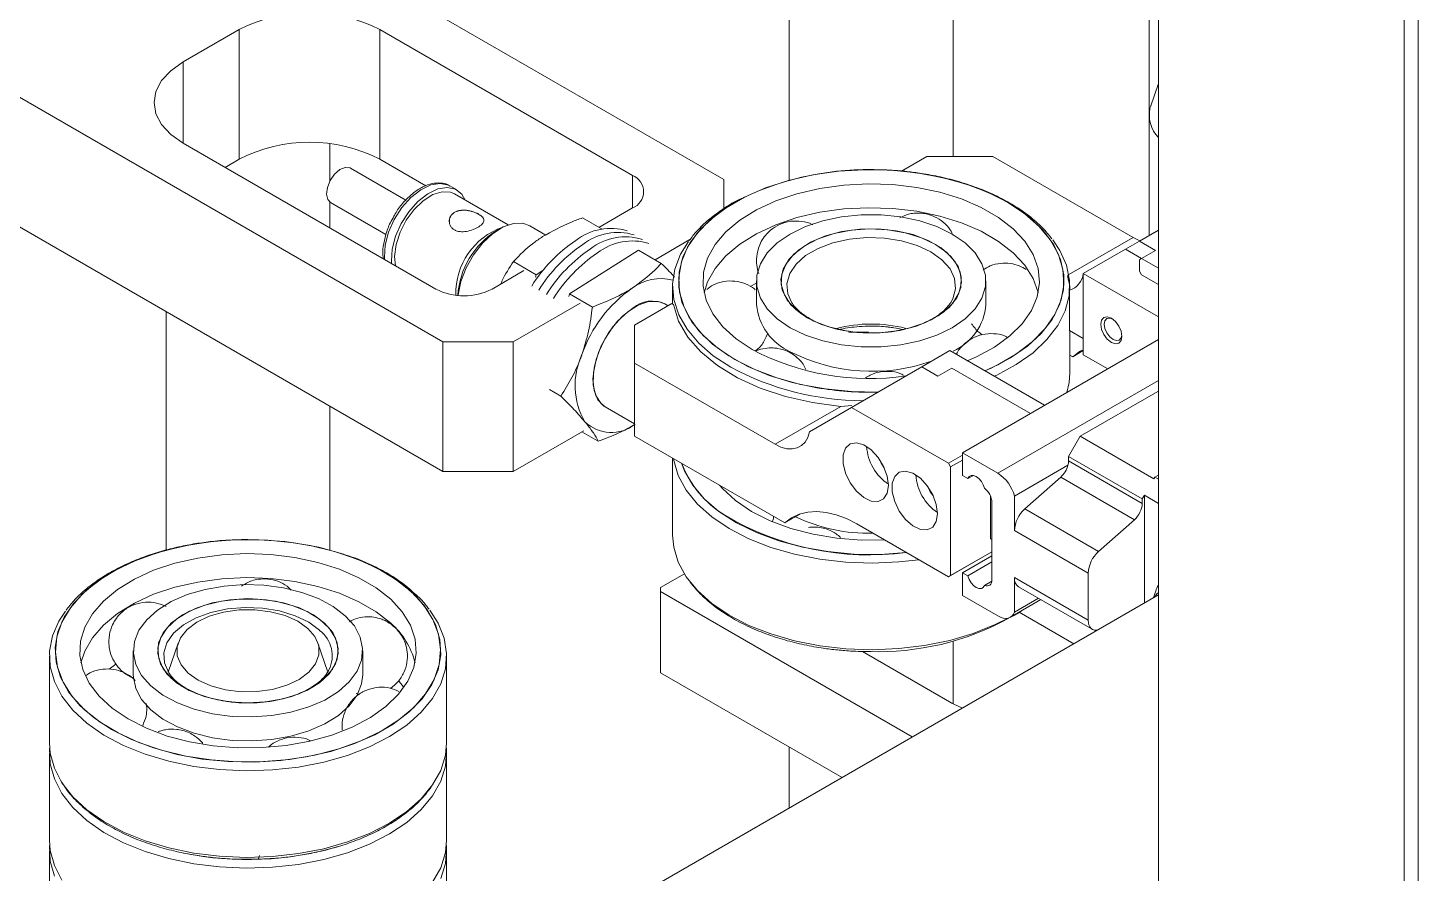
# Model space of a CAD drawing. Header units: millimetres. Extents: x 169 to 14583, y -399 to 10804.
# Drawn here: x 10504.9 to 10644.9, y 8185.9 to 8271 of the extents above; entities that cross this region are included whole.
import ezdxf

# ---------------------------------------------------------------- set-up
doc = ezdxf.new("R2010")
doc.units = ezdxf.units.MM
doc.header["$LTSCALE"] = 35

msp = doc.modelspace()

# ---------------------------------------------------------------- linework, layer by layer
at = {"color": 7, "linetype": 'Continuous', "lineweight": 18}
for p, q in [((10643.506, 7949.153), (10643.506, 8531.246)), ((10644.92, 8530.43), (10644.92, 7949.969)), ((10618.757, 8026.466), (10618.757, 8519.404)), ((10581.587, 8340.265), (10581.587, 8255.704)), ((10598.087, 8258.097), (10598.087, 8340.265)), ((10574.987, 8255.768), (10490.488, 8304.548)), ((10617.821, 8304.034), (10617.821, 8262.199)), ((10462.204, 8288.22), (10546.703, 8239.44)), ((10462.204, 8275.155), (10546.703, 8226.375)), ((10526.197, 8270.871), (10520.54, 8267.606)), ((10526.197, 8257.807), (10526.197, 8270.871)), ((10565.795, 8256.176), (10540.339, 8270.871)), ((10540.339, 8270.871), (10540.339, 8257.807)), ((10520.54, 8267.606), (10520.54, 8259.442)), ((10618.757, 8265.455), (10617.971, 8263.101)), ((10617.821, 8262.199), (10617.821, 8250.128)), ((10520.54, 8259.442), (10545.996, 8244.746)), ((10535.326, 8255.627), (10535.326, 8259.374)), ((10526.197, 8257.807), (10524.785, 8256.991)), ((10542.966, 8253.702), (10537.4, 8256.915)), ((10544.97, 8255.133), (10540.339, 8257.807)), ((10592.877, 8256.627), (10595.423, 8258.097)), ((10595.423, 8258.097), (10602.07, 8258.097)), ((10616.212, 8249.932), (10602.07, 8258.097)), ((10565.795, 8252.91), (10565.795, 8256.176)), ((10574.987, 8252.843), (10574.987, 8255.768)), ((10548.098, 8254.723), (10547.391, 8255.131)), ((10553.286, 8251.209), (10547.873, 8254.333)), ((10535.326, 8250.906), (10535.326, 8253.5)), ((10535.4, 8253.451), (10540.957, 8250.243)), ((10562.409, 8250.956), (10565.795, 8252.91)), ((10562.734, 8250.768), (10560.751, 8251.913)), ((10593.453, 8252.247), (10592.727, 8251.916)), ((10552.444, 8250.82), (10552.09, 8250.616)), ((10557.064, 8250.182), (10555.444, 8251.117)), ((10616.212, 8249.932), (10609.734, 8246.192)), ((10616.848, 8249.566), (10618.757, 8250.669)), ((10566.394, 8248.655), (10559.462, 8244.253)), ((10566.394, 8248.655), (10568.685, 8247.332)), ((10568.066, 8247.69), (10571.578, 8249.717)), ((10611.191, 8246.301), (10615.434, 8248.75)), ((10615.434, 8248.75), (10616.848, 8249.566)), ((10615.434, 8248.75), (10617.06, 8247.811)), ((10618.474, 8248.628), (10616.848, 8249.566)), ((10617.06, 8247.811), (10618.474, 8248.628)), ((10556.111, 8246.188), (10553.819, 8247.511)), ((10616.848, 8247.689), (10617.06, 8247.811)), ((10616.848, 8247.689), (10616.848, 8246.546)), ((10618.757, 8246.832), (10617.06, 8247.811)), ((10551.653, 8244.746), (10554.869, 8246.603)), ((10556.111, 8246.188), (10556.022, 8245.938)), ((10556.776, 8246.611), (10556.111, 8246.188)), ((10618.757, 8241.933), (10611.191, 8246.301)), ((10611.191, 8238.135), (10611.191, 8246.301)), ((10617.06, 8246.178), (10616.848, 8246.546)), ((10617.06, 8246.178), (10618.757, 8245.198)), ((10569.837, 8245.025), (10569.837, 8243.232)), ((10577.659, 8244.987), (10578.287, 8245.342)), ((10578.287, 8245.565), (10578.287, 8243.151)), ((10601.387, 8243.151), (10601.387, 8245.565)), ((10609.819, 8244.687), (10609.817, 8244.617)), ((10609.817, 8240.561), (10609.817, 8244.617)), ((10609.837, 8244.729), (10609.837, 8245.025)), ((10553.774, 8239.44), (10560.526, 8243.337)), ((10559.462, 8244.253), (10559.374, 8244.003)), ((10559.462, 8244.253), (10561.754, 8242.931)), ((10569.755, 8243.279), (10566.007, 8241.115)), ((10569.388, 8243.067), (10569.056, 8243.259)), ((10569.755, 8243.279), (10569.939, 8243.172)), ((10518.826, 8242.468), (10518.826, 8218.458)), ((10566.007, 8241.115), (10566.007, 8237.278)), ((10587.28, 8240.526), (10588.102, 8240.41)), ((10609.817, 8240.561), (10611.191, 8239.768)), ((10609.837, 8236.306), (10609.837, 8240.55)), ((10546.703, 8239.44), (10553.774, 8239.44)), ((10546.703, 8226.375), (10546.703, 8239.44)), ((10553.774, 8239.44), (10553.774, 8226.375)), ((10599.029, 8228.258), (10618.757, 8239.647)), ((10566.007, 8237.278), (10566.007, 8229.929)), ((10580.15, 8229.114), (10566.007, 8237.278)), ((10597.756, 8238.545), (10594.928, 8236.912)), ((10607.302, 8233.034), (10597.756, 8238.545)), ((10610.131, 8237.93), (10609.837, 8238.1)), ((10611.191, 8238.542), (10610.131, 8237.93)), ((10613.665, 8236.707), (10611.191, 8238.135)), ((10594.928, 8236.912), (10587.857, 8232.83)), ((10596.554, 8235.973), (10594.928, 8236.912)), ((10597.968, 8236.79), (10596.554, 8235.973)), ((10605.888, 8232.218), (10597.968, 8236.79)), ((10557.449, 8234.629), (10558.588, 8233.971)), ((10602.6, 8226.197), (10618.757, 8235.524)), ((10610.873, 8229.912), (10618.696, 8234.428)), ((10618.696, 8234.428), (10618.757, 8234.393)), ((10535.326, 8218.455), (10535.326, 8232.943)), ((10563.057, 8232.867), (10566.007, 8231.163)), ((10580.15, 8229.114), (10586.763, 8232.932)), ((10587.857, 8232.83), (10583.614, 8230.38)), ((10586.763, 8232.932), (10587.896, 8233.015)), ((10597.615, 8227.197), (10587.857, 8232.83)), ((10553.774, 8226.375), (10560.88, 8230.477)), ((10560.696, 8230.371), (10562.354, 8229.413)), ((10566.007, 8229.929), (10581.139, 8221.194)), ((10609.706, 8227.891), (10610.873, 8229.912)), ((10610.873, 8229.912), (10618.298, 8225.626)), ((10569.837, 8227.719), (10569.837, 8219.976)), ((10597.615, 8227.197), (10599.029, 8228.013)), ((10599.029, 8227.523), (10597.827, 8226.829)), ((10599.029, 8228.258), (10599.029, 8225.972)), ((10602.6, 8226.197), (10599.029, 8228.258)), ((10609.706, 8227.891), (10617.131, 8223.605)), ((10609.706, 8227.443), (10609.706, 8227.891)), ((10553.774, 8226.375), (10546.703, 8226.375)), ((10597.827, 8226.829), (10597.615, 8227.197)), ((10597.827, 8215.888), (10597.827, 8226.829)), ((10604.262, 8223.893), (10609.646, 8227.001)), ((10609.706, 8227.443), (10617.131, 8223.157)), ((10599.029, 8225.972), (10599.57, 8225.66)), ((10599.57, 8225.66), (10600.125, 8225.98)), ((10605.31, 8222.604), (10608.92, 8225.806)), ((10608.92, 8225.806), (10616.345, 8221.52)), ((10618.298, 8225.626), (10618.404, 8225.809)), ((10618.404, 8225.809), (10618.757, 8226.014)), ((10618.404, 8225.809), (10618.757, 8225.605)), ((10601.857, 8219.603), (10601.857, 8223.872)), ((10604.262, 8220.422), (10604.262, 8223.893)), ((10617.131, 8223.605), (10617.343, 8223.972)), ((10617.131, 8223.157), (10617.131, 8223.605)), ((10617.343, 8223.972), (10618.757, 8223.156)), ((10617.343, 8213.134), (10617.343, 8223.972)), ((10581.139, 8221.194), (10582.729, 8222.112)), ((10601.999, 8223.237), (10601.999, 8215.48)), ((10605.31, 8222.604), (10612.734, 8218.318)), ((10588.385, 8221.094), (10597.615, 8215.765)), ((10612.734, 8218.318), (10616.345, 8221.52)), ((10601.999, 8219.521), (10601.857, 8219.603)), ((10604.262, 8220.422), (10611.686, 8216.136)), ((10601.999, 8218.296), (10597.615, 8215.765)), ((10597.827, 8215.888), (10601.999, 8218.296)), ((10599.029, 8216.174), (10601.999, 8217.888)), ((10599.57, 8215.861), (10601.999, 8217.263)), ((10568.623, 8214.68), (10571.02, 8216.064)), ((10597.615, 8215.765), (10597.827, 8215.888)), ((10599.029, 8216.174), (10599.029, 8213.887)), ((10599.57, 8215.861), (10599.029, 8216.174)), ((10601.249, 8214.904), (10601.989, 8215.331)), ((10604.262, 8215.682), (10611.686, 8211.396)), ((10604.262, 8212.212), (10604.262, 8215.682)), ((10611.686, 8211.396), (10611.686, 8216.136)), ((10618.757, 8213.95), (10470.516, 8128.372)), ((10568.623, 8214.68), (10568.623, 8214.272)), ((10593.969, 8199.64), (10568.623, 8214.272)), ((10568.623, 8214.272), (10568.623, 8206.107)), ((10599.029, 8213.887), (10602.6, 8211.826)), ((10603.85, 8211.702), (10606.917, 8213.473)), ((10604.262, 8212.212), (10606.682, 8213.609)), ((10604.676, 8214.767), (10612.101, 8210.481)), ((10610.231, 8209.028), (10604.746, 8212.195)), ((10598.087, 8202.98), (10598.087, 8209.297)), ((10515.526, 8208.316), (10515.526, 8205.903)), ((10520.028, 8209.101), (10519.047, 8206.166)), ((10535.102, 8206.175), (10534.125, 8209.101)), ((10538.626, 8205.903), (10538.626, 8208.316)), ((10588.944, 8208.256), (10597.968, 8203.046)), ((10507.076, 8207.776), (10507.076, 8199.058)), ((10513.107, 8206.473), (10513.758, 8206.984)), ((10547.076, 8199.058), (10547.076, 8207.776)), ((10586.897, 8195.558), (10568.623, 8206.107)), ((10537.972, 8204.006), (10538.26, 8203.932)), ((10581.587, 8198.623), (10581.587, 8192.492)), ((10507.076, 8197.978), (10507.076, 8189.259)), ((10547.076, 8189.259), (10547.076, 8197.978)), ((10507.076, 8188.179), (10507.076, 8179.461)), ((10528.361, 8187.343), (10527.043, 8187.318)), ((10528.233, 8187.688), (10528.13, 8187.398)), ((10547.076, 8179.461), (10547.076, 8188.179))]:
    msp.add_line(p, q, dxfattribs=at)
at = {"color": 7, "linetype": 'Continuous', "lineweight": 18, "flags": 128}
for points in [[(10520.54, 8259.442), (10519.297, 8260.316), (10518.372, 8261.314), (10517.803, 8262.397), (10517.611, 8263.524), (10517.803, 8264.65), (10518.372, 8265.733), (10519.297, 8266.731), (10520.54, 8267.606)], [(10535.4, 8253.451), (10535.122, 8253.746), (10534.987, 8254.286), (10535.068, 8254.963), (10535.351, 8255.674), (10535.794, 8256.309), (10536.329, 8256.774), (10536.875, 8256.996), (10537.349, 8256.942), (10537.4, 8256.915)], [(10590.529, 8234.373), (10590.499, 8234.372), (10587.853, 8234.424), (10585.243, 8234.684), (10582.72, 8235.146), (10580.328, 8235.803), (10578.114, 8236.641), (10576.119, 8237.646), (10574.379, 8238.798), (10572.926, 8240.076), (10571.789, 8241.456), (10570.988, 8242.913), (10570.538, 8244.42), (10570.448, 8245.947), (10570.719, 8247.468), (10571.346, 8248.953), (10572.317, 8250.375), (10573.615, 8251.707), (10575.215, 8252.925), (10577.087, 8254.006), (10579.197, 8254.93), (10581.505, 8255.679), (10583.968, 8256.24), (10586.54, 8256.601), (10589.174, 8256.758), (10591.821, 8256.706), (10594.43, 8256.446), (10596.954, 8255.983), (10599.345, 8255.327), (10601.559, 8254.489), (10603.554, 8253.484), (10603.554, 8253.484)], [(10590.807, 8256.752), (10592.715, 8256.642), (10595.303, 8256.313), (10597.79, 8255.783), (10600.128, 8255.062), (10602.274, 8254.165), (10604.188, 8253.107), (10605.836, 8251.909), (10607.185, 8250.592), (10608.211, 8249.181), (10608.895, 8247.703), (10609.223, 8246.185), (10609.191, 8244.655), (10608.798, 8243.142), (10608.052, 8241.674), (10606.967, 8240.278), (10605.562, 8238.981), (10603.865, 8237.806), (10601.906, 8236.776), (10601.29, 8236.505)], [(10540.834, 8247.726), (10540.817, 8247.967), (10540.899, 8249.172), (10541.237, 8250.461), (10541.808, 8251.747), (10542.575, 8252.942), (10543.484, 8253.965), (10544.474, 8254.745), (10545.476, 8255.23), (10546.424, 8255.386), (10547.252, 8255.204), (10547.391, 8255.131)], [(10541.541, 8247.318), (10541.524, 8247.559), (10541.606, 8248.764), (10541.944, 8250.053), (10542.516, 8251.339), (10543.282, 8252.534), (10544.191, 8253.556), (10545.181, 8254.337), (10546.183, 8254.822), (10547.131, 8254.978), (10547.959, 8254.796), (10548.61, 8254.287), (10548.957, 8253.707)], [(10541.929, 8247.094), (10541.838, 8248.037), (10541.987, 8249.222), (10542.387, 8250.464), (10543.008, 8251.672), (10543.804, 8252.756), (10544.717, 8253.636), (10545.679, 8254.247), (10546.618, 8254.543), (10547.465, 8254.502), (10547.873, 8254.333)], [(10577.851, 8238.646), (10576.234, 8239.727), (10574.906, 8240.933), (10573.897, 8242.237), (10573.228, 8243.612), (10572.912, 8245.029), (10572.957, 8246.457), (10573.362, 8247.867), (10574.118, 8249.227), (10575.209, 8250.509), (10576.612, 8251.686), (10578.297, 8252.732), (10580.228, 8253.626), (10582.363, 8254.347), (10584.658, 8254.882), (10587.063, 8255.218), (10589.527, 8255.348), (10591.998, 8255.27), (10594.423, 8254.985), (10596.75, 8254.499), (10598.929, 8253.823), (10600.915, 8252.971), (10602.665, 8251.96), (10604.141, 8250.814), (10605.313, 8249.556), (10606.154, 8248.212), (10606.648, 8246.813), (10606.784, 8245.386), (10606.558, 8243.964), (10605.976, 8242.575), (10605.05, 8241.251), (10603.8, 8240.018), (10602.252, 8238.903), (10600.439, 8237.931), (10599.512, 8237.531)], [(10584.37, 8234.801), (10581.884, 8235.331), (10579.546, 8236.051), (10577.399, 8236.949), (10575.485, 8238.006), (10573.838, 8239.205), (10572.488, 8240.522), (10571.462, 8241.932), (10570.778, 8243.41), (10570.45, 8244.928), (10570.482, 8246.458), (10570.875, 8247.971), (10571.621, 8249.439), (10572.707, 8250.835), (10574.111, 8252.132), (10575.809, 8253.307), (10576.94, 8253.936)], [(10606.657, 8244.358), (10606.648, 8244.399), (10606.154, 8245.799), (10605.313, 8247.142), (10604.141, 8248.4), (10602.665, 8249.547), (10600.915, 8250.557), (10598.929, 8251.409), (10596.75, 8252.086), (10594.423, 8252.571), (10591.998, 8252.857), (10589.527, 8252.935), (10587.063, 8252.804), (10584.658, 8252.468), (10582.363, 8251.934), (10580.228, 8251.212), (10578.297, 8250.319), (10576.612, 8249.272), (10575.209, 8248.095), (10574.118, 8246.813), (10573.362, 8245.453), (10573.016, 8244.358)], [(10603.554, 8253.484), (10605.295, 8252.332), (10606.747, 8251.054), (10607.884, 8249.673), (10608.685, 8248.217), (10609.135, 8246.71), (10609.225, 8245.183), (10608.955, 8243.662), (10608.328, 8242.177), (10607.356, 8240.755), (10606.059, 8239.423), (10604.459, 8238.205), (10602.586, 8237.124), (10601.269, 8236.517)], [(10548.234, 8244.095), (10548.242, 8244.172), (10548.52, 8245.518), (10549.044, 8246.889), (10549.782, 8248.199), (10550.687, 8249.366), (10551.703, 8250.317), (10552.765, 8250.991), (10553.807, 8251.347), (10554.764, 8251.362), (10555.444, 8251.117)], [(10581.67, 8240.85), (10583.212, 8240.103), (10584.955, 8239.522), (10586.847, 8239.124), (10588.83, 8238.923), (10590.843, 8238.923), (10592.826, 8239.124), (10594.718, 8239.522), (10596.461, 8240.103), (10598.004, 8240.85), (10599.298, 8241.741), (10600.304, 8242.747), (10600.993, 8243.839), (10601.343, 8244.984), (10601.343, 8246.146), (10600.993, 8247.291), (10600.304, 8248.383), (10599.298, 8249.389), (10598.004, 8250.28), (10596.461, 8251.027), (10594.718, 8251.608), (10592.826, 8252.005), (10590.843, 8252.207), (10588.83, 8252.207), (10586.847, 8252.005), (10584.955, 8251.608), (10583.212, 8251.027), (10581.67, 8250.28), (10580.375, 8249.389), (10579.369, 8248.383), (10578.68, 8247.291), (10578.331, 8246.146), (10578.331, 8244.984), (10578.68, 8243.839), (10579.369, 8242.747), (10580.375, 8241.741), (10581.67, 8240.85)], [(10583.402, 8241.85), (10582.238, 8242.674), (10581.386, 8243.616), (10580.879, 8244.638), (10580.74, 8245.698), (10580.972, 8246.752), (10581.568, 8247.758), (10582.502, 8248.674), (10583.736, 8249.463), (10585.22, 8250.092), (10586.893, 8250.536), (10588.687, 8250.776), (10590.528, 8250.803), (10592.34, 8250.616), (10594.05, 8250.221), (10595.587, 8249.636), (10596.889, 8248.885), (10597.902, 8247.997), (10598.586, 8247.01), (10598.91, 8245.964), (10598.864, 8244.901), (10598.447, 8243.866), (10597.679, 8242.9), (10596.589, 8242.043), (10595.223, 8241.331), (10593.636, 8240.791), (10591.894, 8240.448), (10590.067, 8240.313), (10588.231, 8240.394), (10586.461, 8240.686), (10584.829, 8241.179), (10583.402, 8241.85)], [(10588.102, 8240.41), (10589.086, 8240.331), (10590.924, 8240.351), (10592.717, 8240.584), (10594.392, 8241.021), (10595.88, 8241.643), (10597.121, 8242.425), (10598.064, 8243.336), (10598.67, 8244.337), (10598.915, 8245.389), (10598.787, 8246.447), (10598.294, 8247.469), (10597.454, 8248.413), (10596.302, 8249.239), (10594.885, 8249.915), (10593.262, 8250.413), (10591.499, 8250.711), (10589.667, 8250.799), (10587.843, 8250.672), (10586.1, 8250.336), (10584.51, 8249.804), (10583.138, 8249.098), (10582.041, 8248.247), (10581.262, 8247.286), (10580.835, 8246.254), (10580.776, 8245.194), (10581.088, 8244.148), (10581.758, 8243.16), (10582.759, 8242.271), (10584.05, 8241.515), (10585.577, 8240.926), (10587.28, 8240.526), (10587.28, 8240.526)], [(10581.802, 8243.423), (10581.441, 8244.257), (10581.348, 8245.282), (10581.626, 8246.295), (10582.263, 8247.253), (10583.231, 8248.113), (10584.487, 8248.838), (10585.978, 8249.397), (10587.637, 8249.765), (10589.392, 8249.925), (10591.166, 8249.872), (10592.883, 8249.606), (10594.466, 8249.14), (10595.847, 8248.495), (10596.965, 8247.698), (10597.772, 8246.783), (10598.232, 8245.793), (10598.325, 8244.768), (10598.047, 8243.755), (10597.81, 8243.325)], [(10616.918, 8249.607), (10616.815, 8249.644), (10616.212, 8249.932)], [(10575.694, 8236.861), (10573.936, 8238.022), (10572.461, 8239.308), (10571.296, 8240.696), (10570.462, 8242.161), (10569.973, 8243.678), (10569.839, 8245.218), (10570.062, 8246.755), (10570.638, 8248.261), (10571.433, 8249.546)], [(10608.114, 8249.712), (10608.837, 8248.63), (10609.5, 8247.135), (10609.811, 8245.604), (10609.767, 8244.061), (10609.367, 8242.537), (10608.618, 8241.056), (10607.534, 8239.646), (10606.134, 8238.333), (10604.443, 8237.138), (10602.492, 8236.085), (10602.229, 8235.963)], [(10569.056, 8243.259), (10568.376, 8243.504), (10567.419, 8243.489), (10566.377, 8243.133), (10565.315, 8242.459), (10564.3, 8241.508), (10563.395, 8240.341), (10562.657, 8239.031), (10562.132, 8237.659), (10561.855, 8236.314), (10561.841, 8235.078), (10562.092, 8234.029), (10562.592, 8233.235), (10563.057, 8232.867)], [(10569.939, 8243.172), (10570.446, 8241.512), (10571.366, 8239.912), (10572.68, 8238.407), (10574.359, 8237.028), (10576.368, 8235.805), (10578.665, 8234.764), (10581.2, 8233.927), (10583.918, 8233.311), (10586.763, 8232.932)], [(10565.845, 8242.834), (10564.798, 8242.015), (10563.83, 8240.947), (10563.001, 8239.699), (10562.365, 8238.347), (10561.961, 8236.978), (10561.814, 8235.677), (10561.934, 8234.526), (10562.313, 8233.597), (10562.927, 8232.948), (10563.057, 8232.867)], [(10615.08, 8239.973), (10615, 8239.551), (10614.77, 8239.286), (10614.426, 8239.219), (10614.02, 8239.36), (10613.614, 8239.688), (10613.27, 8240.152), (10613.04, 8240.682), (10612.959, 8241.197), (10613.04, 8241.619), (10613.27, 8241.884), (10613.614, 8241.951), (10614.02, 8241.81), (10614.426, 8241.482), (10614.77, 8241.018), (10615, 8240.488), (10615.08, 8239.973)], [(10614.132, 8241.742), (10613.858, 8241.825), (10613.571, 8241.77), (10613.38, 8241.549), (10613.313, 8241.197), (10613.38, 8240.768), (10613.571, 8240.326), (10613.858, 8239.939), (10614.196, 8239.666), (10614.535, 8239.549), (10614.821, 8239.605), (10615.013, 8239.825), (10615.076, 8240.076)], [(10587.571, 8240.357), (10588.049, 8240.386), (10589.562, 8240.432)], [(10611.191, 8238.638), (10610.818, 8238.439), (10610.131, 8237.93)], [(10609.54, 8234.327), (10609.767, 8235.343), (10609.837, 8236.306)], [(10583.614, 8230.38), (10583.443, 8229.809), (10583.176, 8229.338), (10582.82, 8228.979), (10582.386, 8228.743), (10581.887, 8228.638), (10581.337, 8228.665), (10580.752, 8228.826), (10580.15, 8229.114)], [(10591.569, 8224.971), (10591.445, 8225.905), (10591.084, 8226.881), (10590.528, 8227.794), (10589.835, 8228.545), (10589.081, 8229.052), (10588.348, 8229.261), (10587.714, 8229.149), (10587.25, 8228.728), (10587.004, 8228.043), (10587.004, 8227.17), (10587.25, 8226.202), (10587.714, 8225.244), (10588.348, 8224.401), (10589.081, 8223.763), (10589.835, 8223.4), (10590.528, 8223.351), (10591.084, 8223.621), (10591.445, 8224.181), (10591.569, 8224.971)], [(10594.635, 8217.486), (10592.603, 8217.259), (10589.938, 8217.149), (10587.272, 8217.244), (10584.651, 8217.543), (10582.123, 8218.042), (10579.732, 8218.73), (10577.522, 8219.597), (10575.531, 8220.626), (10573.796, 8221.798), (10572.347, 8223.094), (10571.21, 8224.49), (10570.405, 8225.96), (10569.948, 8227.48), (10569.915, 8227.673)], [(10590.593, 8227.705), (10590.825, 8227.195), (10591.151, 8226.74)], [(10593.388, 8218.206), (10593.361, 8218.203), (10590.728, 8218.028), (10588.078, 8218.063), (10585.462, 8218.305), (10582.926, 8218.75), (10580.52, 8219.391), (10578.287, 8220.215), (10576.269, 8221.207), (10574.504, 8222.348), (10573.024, 8223.618), (10571.858, 8224.991), (10571.027, 8226.444), (10570.74, 8227.197)], [(10596.519, 8222.114), (10596.394, 8223.047), (10596.034, 8224.024), (10595.478, 8224.937), (10594.785, 8225.687), (10594.031, 8226.195), (10593.298, 8226.404), (10592.664, 8226.291), (10592.2, 8225.87), (10591.954, 8225.186), (10591.954, 8224.312), (10592.2, 8223.344), (10592.664, 8222.387), (10593.298, 8221.543), (10594.031, 8220.905), (10594.785, 8220.542), (10595.478, 8220.493), (10596.034, 8220.764), (10596.394, 8221.324), (10596.519, 8222.114)], [(10591.18, 8219.48), (10588.817, 8219.467), (10586.364, 8219.657), (10583.986, 8220.051), (10581.732, 8220.64), (10579.651, 8221.413), (10577.787, 8222.353), (10576.179, 8223.439), (10574.863, 8224.648), (10574.565, 8224.989)], [(10595.543, 8224.847), (10595.775, 8224.338), (10596.1, 8223.882)], [(10601.249, 8224.679), (10601.124, 8225.035), (10600.93, 8225.372), (10600.685, 8225.659), (10600.413, 8225.867), (10600.141, 8225.977), (10599.895, 8225.977), (10599.698, 8225.868), (10599.57, 8225.66)], [(10588.385, 8221.094), (10587.344, 8221.626), (10586.316, 8222.016), (10585.315, 8222.256), (10584.354, 8222.346), (10583.444, 8222.282), (10582.598, 8222.067), (10581.826, 8221.703), (10581.139, 8221.194)], [(10536.595, 8218.078), (10538.811, 8217.239), (10540.808, 8216.234), (10542.549, 8215.08), (10544.003, 8213.801), (10545.141, 8212.419), (10545.942, 8210.961), (10546.392, 8209.453), (10546.482, 8207.924), (10546.211, 8206.402), (10545.583, 8204.916), (10544.611, 8203.493), (10543.312, 8202.159), (10541.71, 8200.94), (10539.836, 8199.859), (10537.724, 8198.934), (10535.414, 8198.185), (10532.948, 8197.624), (10530.374, 8197.261), (10527.737, 8197.105), (10525.089, 8197.158), (10522.477, 8197.418), (10519.951, 8197.881), (10517.558, 8198.538), (10515.342, 8199.377), (10513.345, 8200.383), (10511.603, 8201.536), (10510.15, 8202.815), (10509.012, 8204.197), (10508.211, 8205.655), (10507.761, 8207.163), (10507.67, 8208.692), (10507.942, 8210.214), (10508.569, 8211.7), (10509.542, 8213.123), (10510.841, 8214.457), (10512.443, 8215.676), (10514.317, 8216.758), (10516.429, 8217.682), (10518.739, 8218.432), (10521.204, 8218.993), (10523.779, 8219.355), (10526.415, 8219.511), (10529.064, 8219.459), (10531.676, 8219.199), (10534.202, 8218.736), (10536.595, 8218.078)], [(10510.624, 8202.382), (10509.377, 8203.73), (10508.46, 8205.164), (10507.89, 8206.657), (10507.678, 8208.181), (10507.826, 8209.707), (10508.334, 8211.207), (10509.19, 8212.653), (10510.38, 8214.019), (10511.88, 8215.278), (10513.664, 8216.408), (10515.698, 8217.387), (10517.943, 8218.197), (10520.359, 8218.823), (10522.9, 8219.253), (10525.518, 8219.48), (10528.166, 8219.498), (10530.793, 8219.308), (10533.351, 8218.914), (10535.792, 8218.322), (10538.071, 8217.543), (10540.145, 8216.593), (10541.976, 8215.489), (10543.529, 8214.251), (10544.775, 8212.902), (10545.692, 8211.468), (10546.262, 8209.976), (10546.475, 8208.452), (10546.326, 8206.926), (10545.819, 8205.426), (10544.963, 8203.979), (10543.773, 8202.614), (10542.272, 8201.354), (10540.489, 8200.225), (10538.455, 8199.246), (10536.21, 8198.436), (10533.794, 8197.81), (10531.253, 8197.38), (10528.635, 8197.153), (10525.987, 8197.135), (10523.36, 8197.324), (10520.802, 8197.719), (10518.36, 8198.311), (10516.082, 8199.089), (10514.007, 8200.039), (10512.177, 8201.144), (10510.624, 8202.382)], [(10569.837, 8219.976), (10569.948, 8218.761), (10570.405, 8217.242), (10571.21, 8215.771), (10572.347, 8214.375), (10573.796, 8213.08), (10575.531, 8211.907), (10577.522, 8210.878), (10579.732, 8210.012), (10582.123, 8209.323), (10584.651, 8208.825), (10587.272, 8208.525), (10589.938, 8208.43), (10592.603, 8208.541), (10595.219, 8208.856), (10597.738, 8209.369), (10600.116, 8210.072), (10602.311, 8210.951), (10603.625, 8211.613)], [(10541.451, 8213.501), (10542.606, 8212.238), (10543.429, 8210.891), (10543.904, 8209.489), (10544.021, 8208.062), (10543.776, 8206.64), (10543.175, 8205.255), (10542.231, 8203.934), (10540.965, 8202.707), (10539.402, 8201.599), (10537.576, 8200.635), (10535.527, 8199.834), (10533.298, 8199.214), (10530.936, 8198.788), (10528.491, 8198.565), (10526.017, 8198.55), (10523.565, 8198.744), (10521.188, 8199.141), (10518.937, 8199.733), (10516.859, 8200.509), (10514.998, 8201.451), (10513.396, 8202.539), (10512.084, 8203.751), (10511.093, 8205.06), (10510.442, 8206.438), (10510.145, 8207.856), (10510.209, 8209.284), (10510.633, 8210.692), (10511.408, 8212.048), (10512.516, 8213.326), (10513.934, 8214.496), (10515.633, 8215.535), (10517.576, 8216.42), (10519.721, 8217.132), (10522.023, 8217.656), (10524.432, 8217.982), (10526.898, 8218.101), (10529.368, 8218.012), (10531.789, 8217.716), (10534.109, 8217.219), (10536.28, 8216.533), (10538.254, 8215.672), (10539.99, 8214.654), (10541.451, 8213.501)], [(10541.451, 8211.088), (10539.99, 8212.241), (10538.254, 8213.259), (10536.28, 8214.12), (10534.109, 8214.806), (10531.789, 8215.302), (10529.368, 8215.598), (10526.898, 8215.687), (10524.432, 8215.568), (10522.023, 8215.243), (10519.721, 8214.718), (10517.576, 8214.006), (10515.633, 8213.121), (10513.934, 8212.082), (10512.516, 8210.912), (10511.408, 8209.635), (10510.633, 8208.278), (10510.256, 8207.11)], [(10536.871, 8211.849), (10535.66, 8212.778), (10534.187, 8213.57), (10532.499, 8214.203), (10530.646, 8214.658), (10528.684, 8214.919), (10526.674, 8214.98), (10524.675, 8214.838), (10522.75, 8214.499), (10520.956, 8213.971), (10519.348, 8213.271), (10517.975, 8212.421), (10516.878, 8211.447), (10516.092, 8210.377), (10515.639, 8209.244), (10515.533, 8208.084), (10515.779, 8206.93), (10516.367, 8205.819), (10517.281, 8204.783), (10518.493, 8203.855), (10519.965, 8203.062), (10521.654, 8202.429), (10523.507, 8201.975), (10525.469, 8201.714), (10527.479, 8201.653), (10529.477, 8201.794), (10531.403, 8202.134), (10533.197, 8202.662), (10534.805, 8203.361), (10536.178, 8204.211), (10537.274, 8205.186), (10538.061, 8206.256), (10538.514, 8207.388), (10538.619, 8208.549), (10538.374, 8209.702), (10537.785, 8210.814), (10536.871, 8211.849)], [(10599.57, 8215.861), (10599.698, 8215.506), (10599.895, 8215.17), (10600.141, 8214.885), (10600.413, 8214.681), (10600.685, 8214.575), (10600.93, 8214.579), (10601.124, 8214.693), (10601.249, 8214.904)], [(10601.249, 8214.904), (10601.401, 8214.859), (10601.544, 8214.85), (10601.673, 8214.877), (10601.786, 8214.938), (10601.877, 8215.033), (10601.944, 8215.157), (10601.985, 8215.308), (10601.999, 8215.48)], [(10534.794, 8211.1), (10535.606, 8210.146), (10536.07, 8209.117), (10536.165, 8208.056), (10535.888, 8207.005), (10535.251, 8206.008), (10534.278, 8205.105), (10533.011, 8204.334), (10531.501, 8203.726), (10529.81, 8203.306), (10528.007, 8203.091), (10526.166, 8203.089), (10524.362, 8203.302), (10522.669, 8203.72), (10521.156, 8204.327), (10519.886, 8205.096), (10518.911, 8205.998), (10518.269, 8206.994), (10517.989, 8208.044), (10518.08, 8209.106), (10518.539, 8210.135), (10519.348, 8211.09), (10520.474, 8211.931), (10521.87, 8212.625), (10523.479, 8213.142), (10525.235, 8213.461), (10527.066, 8213.57), (10528.898, 8213.463), (10530.656, 8213.146), (10532.267, 8212.631), (10533.665, 8211.94), (10534.794, 8211.1)], [(10531.529, 8212.878), (10529.844, 8213.302), (10528.046, 8213.521), (10526.208, 8213.527), (10524.406, 8213.32), (10522.713, 8212.907), (10521.199, 8212.306), (10519.925, 8211.541), (10518.945, 8210.644), (10518.297, 8209.651), (10518.008, 8208.603), (10518.091, 8207.543), (10518.542, 8206.515), (10519.342, 8205.56), (10520.458, 8204.717), (10521.846, 8204.021), (10523.448, 8203.501), (10525.198, 8203.178), (10527.025, 8203.065), (10528.855, 8203.166), (10530.611, 8203.478), (10532.223, 8203.988), (10533.624, 8204.674), (10534.757, 8205.51), (10535.576, 8206.46), (10536.046, 8207.485), (10536.15, 8208.544), (10535.882, 8209.594), (10535.253, 8210.591), (10534.29, 8211.494), (10533.031, 8212.267), (10531.529, 8212.878)], [(10618.757, 8214.198), (10618.598, 8214.04), (10618.391, 8213.739)], [(10545.388, 8212.419), (10546.235, 8211.09), (10546.829, 8209.586), (10547.071, 8208.05), (10546.956, 8206.509), (10546.486, 8204.991), (10545.669, 8203.523), (10544.521, 8202.13), (10543.062, 8200.838), (10541.317, 8199.67), (10539.319, 8198.646), (10537.102, 8197.786), (10534.705, 8197.104), (10532.173, 8196.612), (10529.55, 8196.319), (10526.883, 8196.231), (10524.219, 8196.349), (10521.606, 8196.671), (10519.091, 8197.191), (10516.718, 8197.9), (10514.53, 8198.785), (10512.566, 8199.831), (10510.861, 8201.018), (10509.445, 8202.326), (10508.344, 8203.731), (10507.577, 8205.209), (10507.158, 8206.732), (10507.095, 8208.274), (10507.388, 8209.807), (10508.033, 8211.304), (10508.685, 8212.313)], [(10519.225, 8205.896), (10519.089, 8206.098), (10518.659, 8207.094), (10518.597, 8208.119), (10518.906, 8209.129), (10519.571, 8210.08), (10520.565, 8210.931), (10521.843, 8211.643), (10523.35, 8212.187), (10525.02, 8212.538), (10526.78, 8212.68), (10528.553, 8212.609), (10530.261, 8212.326), (10531.83, 8211.844), (10533.191, 8211.185), (10534.285, 8210.377)], [(10524.61, 8212.208), (10523.172, 8211.793), (10521.929, 8211.205), (10520.945, 8210.471), (10520.268, 8209.629), (10519.933, 8208.722), (10519.955, 8207.794), (10520.335, 8206.892), (10521.053, 8206.062), (10522.073, 8205.345), (10523.344, 8204.777), (10524.802, 8204.386), (10526.374, 8204.192), (10527.981, 8204.205), (10529.543, 8204.425), (10530.981, 8204.839), (10532.223, 8205.428), (10533.208, 8206.162), (10533.885, 8207.003), (10534.22, 8207.911), (10534.197, 8208.839), (10533.817, 8209.74), (10533.1, 8210.57), (10532.08, 8211.288), (10530.809, 8211.856), (10529.351, 8212.247), (10527.779, 8212.44), (10526.172, 8212.427), (10524.61, 8212.208)], [(10602.6, 8211.826), (10602.869, 8211.694), (10603.132, 8211.613), (10603.382, 8211.585), (10603.614, 8211.61), (10603.823, 8211.687), (10604.003, 8211.816), (10604.15, 8211.992), (10604.262, 8212.212)], [(10612.602, 8210.397), (10612.517, 8210.388), (10612.315, 8210.401), (10612.134, 8210.463), (10611.978, 8210.571), (10611.853, 8210.723), (10611.761, 8210.915), (10611.705, 8211.141), (10611.686, 8211.396)], [(10515.526, 8205.903), (10515.533, 8205.67), (10515.779, 8204.517), (10516.367, 8203.405), (10517.281, 8202.37), (10518.493, 8201.441), (10519.965, 8200.649), (10521.654, 8200.016), (10523.507, 8199.561), (10525.469, 8199.3), (10527.479, 8199.239), (10529.477, 8199.381), (10531.403, 8199.72), (10533.197, 8200.248), (10534.805, 8200.948), (10536.178, 8201.798), (10537.274, 8202.772), (10538.061, 8203.842), (10538.514, 8204.975), (10538.626, 8205.903)], [(10542.311, 8205.22), (10542.606, 8204.853), (10542.773, 8204.624)], [(10599.049, 8202.573), (10598.726, 8202.687), (10597.968, 8203.046)], [(10507.076, 8199.058), (10507.158, 8198.013), (10507.577, 8196.49), (10508.344, 8195.013), (10509.445, 8193.607), (10510.861, 8192.299), (10512.566, 8191.112), (10514.53, 8190.066), (10516.718, 8189.181), (10519.091, 8188.472), (10521.606, 8187.952), (10524.219, 8187.63), (10526.883, 8187.513), (10529.55, 8187.601), (10532.173, 8187.893), (10534.705, 8188.385), (10537.102, 8189.067), (10539.319, 8189.928), (10541.317, 8190.951), (10543.062, 8192.119), (10544.521, 8193.411), (10545.669, 8194.804), (10546.486, 8196.273), (10546.956, 8197.791), (10547.076, 8199.058)], [(10547.054, 8198.518), (10547.071, 8198.252), (10546.956, 8196.711), (10546.486, 8195.193), (10545.669, 8193.724), (10544.521, 8192.331), (10543.062, 8191.039), (10541.317, 8189.871), (10539.319, 8188.848), (10537.102, 8187.987), (10534.705, 8187.305), (10532.173, 8186.813), (10529.55, 8186.521), (10526.883, 8186.433), (10524.219, 8186.551), (10521.606, 8186.872), (10519.091, 8187.392), (10516.718, 8188.101), (10514.53, 8188.986), (10512.566, 8190.032), (10510.861, 8191.219), (10509.445, 8192.528), (10508.344, 8193.933), (10507.577, 8195.41), (10507.158, 8196.933), (10507.095, 8198.475), (10507.098, 8198.518)], [(10507.076, 8189.259), (10507.158, 8188.215), (10507.577, 8186.692), (10508.344, 8185.214)], [(10507.577, 8185.612), (10507.158, 8187.135), (10507.095, 8188.677), (10507.098, 8188.719)], [(10545.669, 8185.006), (10546.486, 8186.474), (10546.956, 8187.992), (10547.076, 8189.259)], [(10547.054, 8188.719), (10547.071, 8188.453), (10546.956, 8186.912), (10546.486, 8185.394)], [(10526.028, 8187.333), (10527.737, 8187.323), (10528.128, 8187.333)]]:
    msp.add_lwpolyline(points, dxfattribs=at)
at = {"color": 7, "linetype": 'Continuous', "lineweight": 18}
for centre, radius, start, end in [((10533.268, 8257.224), 15.37, 62.60967, 117.39033), ((10621.031, 8262.228), 3.186, 165.6391, 224.47387), ((10533.268, 8244.159), 15.37, 62.60967, 117.39033), ((10565.175, 8254.543), 1.746, 290.78342, 69.21658), ((10589.578, 8227.247), 29.531, 87.61582, 115.3395), ((10555.05, 8244.328), 7.04, 109.22153, 181.70696), ((10556.511, 8243.565), 8.322, 122.08994, 176.33097), ((10563.601, 8245.145), 5.706, 73.00682, 127.98202), ((10564.308, 8244.737), 5.706, 73.00682, 127.98202), ((10565.071, 8244.311), 5.686, 72.42581, 128.0408), ((10568.595, 8236.982), 15.252, 123.89549, 148.06625), ((10569.302, 8236.574), 15.252, 123.89549, 148.06625), ((10570.073, 8236.129), 15.252, 123.89549, 148.06625), ((10565.786, 8243.883), 5.706, 73.00682, 127.98202), ((10570.78, 8235.721), 15.252, 123.89549, 148.06625), ((10568.633, 8241.053), 4.741, 74.94667, 127.35345), ((10609.199, 8246.524), 2.005, 287.9511, 353.5862), ((10548.824, 8250.205), 6.148, 242.60967, 297.39033), ((10573.348, 8233.836), 13.353, 124.64796, 161.19461), ((10567.787, 8240.505), 3.033, 65.26162, 129.83114), ((10584.06, 8243.723), 5.802, 185.65338, 245.66676), ((10595.784, 8243.614), 5.622, 294.18146, 355.28391), ((10589.837, 8227.089), 14.13, 75.7816, 104.37536), ((10567.237, 8235.045), 7.226, 154.62895, 210.45631), ((10589.68, 8261.15), 25.423, 242.27255, 278.25777), ((10589.906, 8254.574), 18.118, 242.96024, 289.36877), ((10589.166, 8262.086), 28.597, 241.89506, 269.66409), ((10589.828, 8267.403), 33.056, 260.49615, 271.15822), ((10563.683, 8234.148), 3.848, 225.95792, 308.30117), ((10594.272, 8229.185), 4.902, 183.4983, 236.49632), ((10580.501, 8230.839), 10.4, 200.5818, 238.62188), ((10600.477, 8222.915), 3.909, 14.48891, 57.10709), ((10607.251, 8227.638), 2.478, 312.33998, 345.12309), ((10607.934, 8227.46), 1.772, 345.01725, 359.45721), ((10599.222, 8226.328), 4.902, 183.4983, 236.49632), ((10600.049, 8223.139), 1.953, 2.88762, 52.08396), ((10589.632, 8246.528), 28.552, 239.37086, 277.50361), ((10607.392, 8220.261), 3.135, 131.62838, 177.06537), ((10614.783, 8223.277), 2.351, 311.62838, 357.06537), ((10589.578, 8237.281), 17.133, 244.53484, 271.45699), ((10614.817, 8215.975), 3.135, 131.62838, 177.06537), ((10605.272, 8215.588), 1.015, 174.66901, 234.01881), ((10624.433, 8212.062), 6.36, 153.16864, 165.30749), ((10536.405, 8205.244), 7.721, 13.98136, 49.18704), ((10590.512, 8235.679), 27.458, 268.09923, 298.66826), ((10532.325, 8207.807), 3.232, 333.87325, 52.66723), ((10527.051, 8219.597), 32.306, 258.50616, 286.35564)]:
    msp.add_arc(centre, radius, start, end, dxfattribs=at)
for points, knots in [([(10608.039, 8249.804), (10607.726, 8250.187), (10607.062, 8251.001), (10605.768, 8252.12), (10604.247, 8253.176), (10602.551, 8254.102), (10600.722, 8254.894), (10598.806, 8255.541), (10596.851, 8256.043), (10595.053, 8256.379), (10593.416, 8256.591), (10591.739, 8256.739), (10590.537, 8256.76), (10589.837, 8256.772)], [0, 0, 0, 0, 0.090599, 0.1926269, 0.2942114, 0.3949421, 0.4944463, 0.5919782, 0.6855821, 0.7759008, 0.8409024, 0.9073316, 1, 1, 1, 1]), ([(10547.397, 8255.101), (10547.361, 8255.13), (10547.113, 8255.337), (10546.49, 8255.45), (10545.614, 8255.411), (10544.679, 8255.07), (10543.734, 8254.47), (10542.84, 8253.622), (10542.165, 8252.797), (10541.865, 8252.241), (10541.773, 8252.07)], [0, 0, 0, 0, 0.024464, 0.1694433, 0.3138004, 0.4635254, 0.6184768, 0.7749327, 0.9310585, 1, 1, 1, 1]), ([(10550.323, 8251.019), (10550.238, 8250.969), (10550.065, 8250.867), (10549.657, 8250.69), (10549.092, 8250.522), (10548.526, 8250.495), (10548.121, 8250.574), (10547.853, 8250.689), (10547.633, 8250.855), (10547.417, 8251.135), (10547.295, 8251.559), (10547.409, 8251.989), (10547.622, 8252.278), (10547.841, 8252.456), (10548.109, 8252.587), (10548.517, 8252.692), (10549.091, 8252.699), (10549.664, 8252.562), (10550.073, 8252.404), (10550.342, 8252.268), (10550.561, 8252.122), (10550.773, 8251.921), (10550.887, 8251.661), (10550.766, 8251.394), (10550.554, 8251.177), (10550.4, 8251.072), (10550.323, 8251.019)], [0, 0, 0, 0, 0.0310942, 0.0626609, 0.1250184, 0.1873643, 0.2190434, 0.2499801, 0.2809248, 0.3126155, 0.375047, 0.4374398, 0.4690583, 0.5000659, 0.5310663, 0.5626337, 0.6249544, 0.6874189, 0.7190869, 0.7501413, 0.7810502, 0.8126792, 0.8749721, 0.937316, 0.9688717, 1, 1, 1, 1]), ([(10547.353, 8251.518), (10547.36, 8251.653), (10547.375, 8251.936), (10547.637, 8252.314), (10548.049, 8252.575), (10548.57, 8252.692), (10549.141, 8252.676), (10549.727, 8252.538), (10550.247, 8252.324), (10550.614, 8252.08), (10550.816, 8251.863), (10550.816, 8251.726), (10550.816, 8251.671)], [0, 0, 0, 0, 0.0985633, 0.2059332, 0.3121559, 0.4107244, 0.5162569, 0.6241219, 0.7328243, 0.8363207, 0.9347753, 1, 1, 1, 1]), ([(10576.759, 8253.868), (10576.57, 8253.776), (10575.847, 8253.423), (10574.723, 8252.704), (10573.411, 8251.712), (10572.316, 8250.685), (10571.756, 8249.955), (10571.501, 8249.623)], [0, 0, 0, 0, 0.0831547, 0.3194065, 0.5581311, 0.7989514, 1, 1, 1, 1]), ([(10541.773, 8252.07), (10541.649, 8251.86), (10541.3, 8251.273), (10540.918, 8250.225), (10540.679, 8249.035), (10540.616, 8248.202), (10540.708, 8247.833), (10540.718, 8247.793)], [0, 0, 0, 0, 0.1506843, 0.4212298, 0.6928725, 0.966591, 1, 1, 1, 1]), ([(10560.751, 8251.913), (10560.379, 8251.775), (10558.934, 8251.239), (10557.68, 8250.541), (10556.748, 8250.022)], [0, 0, 0, 0, 0.25755135, 1, 1, 1, 1]), ([(10583.929, 8251.225), (10583.919, 8251.231), (10583.597, 8251.437), (10582.823, 8251.592), (10581.691, 8251.621), (10580.606, 8251.297), (10579.763, 8250.766), (10579.165, 8250.157), (10578.742, 8249.539), (10578.566, 8249.079), (10578.478, 8248.85)], [0, 0, 0, 0, 0.0051024, 0.1711157, 0.3393947, 0.511084, 0.667849, 0.7803485, 0.8905509, 1, 1, 1, 1]), ([(10598.087, 8250.128), (10597.999, 8250.324), (10597.767, 8250.842), (10597.115, 8251.504), (10596.281, 8252.043), (10595.461, 8252.318), (10594.703, 8252.416), (10594.047, 8252.391), (10593.628, 8252.289), (10593.453, 8252.247)], [0, 0, 0, 0, 0.11518822, 0.30495996, 0.49109855, 0.64869873, 0.76718424, 0.90298617, 1, 1, 1, 1]), ([(10556.748, 8250.022), (10556.441, 8249.817), (10555.297, 8249.055), (10554.443, 8248.163), (10553.819, 8247.511)], [0, 0, 0, 0, 0.2686336, 1, 1, 1, 1]), ([(10578.478, 8248.85), (10578.388, 8248.477), (10578.256, 8247.926), (10578.315, 8247.062), (10578.382, 8246.558), (10578.525, 8246.281), (10578.527, 8246.275)], [0, 0, 0, 0, 0.4360047, 0.6425075, 0.9930652, 1, 1, 1, 1]), ([(10553.819, 8247.511), (10553.397, 8246.883), (10552.919, 8246.17), (10552.57, 8245.349), (10552.528, 8245.252)], [0, 0, 0, 0, 0.88173595, 1, 1, 1, 1]), ([(10568.685, 8247.332), (10568.475, 8247.101), (10567.66, 8246.202), (10566.568, 8245.41), (10565.756, 8244.821)], [0, 0, 0, 0, 0.2575513, 1, 1, 1, 1]), ([(10570.038, 8245.942), (10570.003, 8245.981), (10569.62, 8246.41), (10569.13, 8246.893), (10568.685, 8247.332)], [0, 0, 0, 0, 0.0907194, 1, 1, 1, 1]), ([(10605.437, 8246.711), (10605.212, 8246.842), (10604.722, 8247.127), (10603.836, 8247.351), (10602.837, 8247.367), (10601.873, 8247.153), (10601.337, 8246.812), (10601.1, 8246.662)], [0, 0, 0, 0, 0.1691427, 0.3689737, 0.5875251, 0.8178781, 1, 1, 1, 1]), ([(10609.599, 8246.114), (10609.709, 8245.669), (10609.845, 8245.114), (10609.827, 8244.887), (10609.824, 8244.842)], [0, 0, 0, 0, 0.8028052, 1, 1, 1, 1]), ([(10565.756, 8244.821), (10565.433, 8244.626), (10564.231, 8243.898), (10562.8, 8243.339), (10561.754, 8242.931)], [0, 0, 0, 0, 0.2686336, 1, 1, 1, 1]), ([(10578.164, 8244.662), (10578.134, 8244.692), (10577.858, 8244.967), (10577.159, 8245.303), (10576.111, 8245.589), (10574.994, 8245.543), (10574.004, 8245.255), (10573.491, 8244.868), (10573.278, 8244.707)], [0, 0, 0, 0, 0.0238234, 0.2216002, 0.4276791, 0.6372619, 0.8488074, 1, 1, 1, 1]), ([(10561.754, 8242.931), (10561.647, 8242.116), (10561.431, 8240.473), (10560.95, 8238.923), (10560.708, 8238.141)], [0, 0, 0, 0, 0.49545796, 1, 1, 1, 1]), ([(10587.617, 8240.482), (10587.593, 8240.485), (10587.215, 8240.533), (10586.5, 8240.681), (10585.492, 8240.953), (10584.537, 8241.309), (10583.667, 8241.738), (10582.916, 8242.223), (10582.32, 8242.745), (10581.951, 8243.162), (10581.836, 8243.387), (10581.808, 8243.441)], [0, 0, 0, 0, 0.0081702, 0.1338509, 0.2618548, 0.3963839, 0.5335879, 0.6722544, 0.8121988, 0.9547212, 1, 1, 1, 1]), ([(10597.819, 8243.366), (10597.712, 8243.206), (10597.473, 8242.852), (10596.856, 8242.296), (10596.036, 8241.748), (10595.065, 8241.277), (10594.031, 8240.899), (10593.295, 8240.726), (10592.949, 8240.645)], [0, 0, 0, 0, 0.148627, 0.3291276, 0.5074216, 0.6829159, 0.8508318, 1, 1, 1, 1]), ([(10578.144, 8238.513), (10578.213, 8238.558), (10578.601, 8238.809), (10579.07, 8239.431), (10579.31, 8240.049), (10579.412, 8240.313)], [0, 0, 0, 0, 0.1091978, 0.6200252, 1, 1, 1, 1]), ([(10586.735, 8240.689), (10586.757, 8240.695), (10587.048, 8240.77), (10587.683, 8240.864), (10588.693, 8240.988), (10589.431, 8241.004), (10589.837, 8241.012)], [0, 0, 0, 0, 0.02354724, 0.3043322, 0.61764519, 1, 1, 1, 1]), ([(10589.837, 8240.319), (10589.284, 8240.329), (10588.704, 8240.34), (10588.144, 8240.413), (10588.117, 8240.417)], [0, 0, 0, 0, 0.9526349, 1, 1, 1, 1]), ([(10589.837, 8241.012), (10590.389, 8241.002), (10590.978, 8240.991), (10591.547, 8240.916), (10591.582, 8240.911)], [0, 0, 0, 0, 0.93808515, 1, 1, 1, 1]), ([(10592.949, 8240.645), (10592.923, 8240.638), (10592.629, 8240.563), (10591.99, 8240.467), (10590.98, 8240.343), (10590.242, 8240.328), (10589.837, 8240.319)], [0, 0, 0, 0, 0.0270425, 0.3068224, 0.6190139, 1, 1, 1, 1]), ([(10591.582, 8240.911), (10591.764, 8240.889), (10592.261, 8240.83), (10592.735, 8240.73), (10593.035, 8240.667)], [0, 0, 0, 0, 0.36707575, 1, 1, 1, 1]), ([(10603.511, 8239.885), (10603.429, 8239.931), (10603.021, 8240.163), (10602.162, 8240.289), (10601.042, 8240.221), (10599.969, 8239.821), (10599.086, 8239.131), (10598.553, 8238.544), (10598.417, 8238.18), (10598.412, 8238.166)], [0, 0, 0, 0, 0.0477254, 0.23655881, 0.42543883, 0.61436182, 0.80336137, 0.99259776, 1, 1, 1, 1]), ([(10599.943, 8241.244), (10600.171, 8240.937), (10600.477, 8240.523), (10600.891, 8240.224), (10600.998, 8240.146)], [0, 0, 0, 0, 0.7417057, 1, 1, 1, 1]), ([(10583.266, 8236.655), (10583.175, 8236.835), (10582.983, 8237.214), (10582.518, 8237.729), (10582.031, 8238.124), (10581.343, 8238.52), (10580.677, 8238.741), (10579.857, 8238.836), (10579.133, 8238.787), (10578.527, 8238.667), (10578.238, 8238.505), (10578.204, 8238.486)], [0, 0, 0, 0, 0.101876, 0.2136212, 0.3473755, 0.4168622, 0.6140717, 0.6956067, 0.832888, 0.9802818, 1, 1, 1, 1]), ([(10560.708, 8238.141), (10560.67, 8238.035), (10560.381, 8237.234), (10559.728, 8235.785), (10558.97, 8234.579), (10558.588, 8233.971)], [0, 0, 0, 0, 0.070088, 0.5307834, 1, 1, 1, 1]), ([(10593.079, 8236.062), (10592.963, 8236.126), (10592.539, 8236.362), (10591.694, 8236.488), (10590.675, 8236.43), (10589.846, 8236.167), (10589.413, 8235.899), (10589.252, 8235.798)], [0, 0, 0, 0, 0.0983409, 0.361208, 0.6205517, 0.8586982, 1, 1, 1, 1]), ([(10558.588, 8233.971), (10559.044, 8233.514), (10559.964, 8232.592), (10560.658, 8231.788), (10561.008, 8231.382)], [0, 0, 0, 0, 0.495458, 1, 1, 1, 1]), ([(10561.008, 8231.382), (10561.052, 8231.329), (10561.385, 8230.922), (10561.905, 8230.219), (10562.204, 8229.683), (10562.354, 8229.413)], [0, 0, 0, 0, 0.070088, 0.5307834, 1, 1, 1, 1]), ([(10562.354, 8229.413), (10563.404, 8229.819), (10564.724, 8230.33), (10565.834, 8230.996), (10566.061, 8231.132)], [0, 0, 0, 0, 0.7953865, 1, 1, 1, 1]), ([(10579.897, 8221.356), (10579.94, 8221.477), (10579.999, 8221.639), (10579.998, 8221.809), (10579.998, 8221.852)], [0, 0, 0, 0, 0.7455966, 1, 1, 1, 1]), ([(10586.742, 8219.715), (10586.604, 8219.848), (10586.235, 8220.203), (10585.562, 8220.519), (10584.807, 8220.732), (10584.144, 8220.799), (10583.704, 8220.754), (10583.511, 8220.734)], [0, 0, 0, 0, 0.1637329, 0.4358724, 0.6227732, 0.834479, 1, 1, 1, 1]), ([(10527.076, 8219.523), (10526.22, 8219.506), (10525.018, 8219.481), (10523.264, 8219.315), (10521.79, 8219.119), (10520.081, 8218.794), (10518.356, 8218.359), (10516.64, 8217.806), (10514.979, 8217.136), (10513.41, 8216.352), (10511.957, 8215.46), (10510.652, 8214.462), (10509.561, 8213.442), (10509.005, 8212.717), (10508.755, 8212.391)], [0, 0, 0, 0, 0.1118018, 0.1570914, 0.2319396, 0.309096, 0.3912937, 0.4764188, 0.5636617, 0.6524173, 0.742317, 0.8331577, 0.9247959, 1, 1, 1, 1]), ([(10543.681, 8214.233), (10543.451, 8214.443), (10542.792, 8215.048), (10541.48, 8215.924), (10539.789, 8216.85), (10538.274, 8217.527), (10537.291, 8217.847), (10536.969, 8217.952)], [0, 0, 0, 0, 0.1342931, 0.3852895, 0.6341764, 0.880033, 1, 1, 1, 1]), ([(10531.436, 8214.416), (10531.301, 8214.557), (10530.921, 8214.952), (10530.098, 8215.347), (10529.107, 8215.583), (10528.216, 8215.553), (10527.302, 8215.349), (10526.767, 8215.037), (10526.426, 8214.837)], [0, 0, 0, 0, 0.1068751, 0.2999513, 0.4897539, 0.6624617, 0.7845708, 1, 1, 1, 1]), ([(10571.614, 8215.221), (10571.932, 8214.83), (10572.603, 8214.008), (10573.905, 8212.88), (10575.426, 8211.825), (10577.122, 8210.898), (10578.951, 8210.107), (10580.867, 8209.46), (10582.822, 8208.957), (10584.62, 8208.622), (10586.257, 8208.409), (10587.934, 8208.262), (10589.136, 8208.241), (10589.837, 8208.229)], [0, 0, 0, 0, 0.0923757, 0.1942043, 0.2955903, 0.3961242, 0.495434, 0.5927754, 0.6861963, 0.7763386, 0.8412132, 0.9075127, 1, 1, 1, 1]), ([(10545.32, 8212.508), (10545.003, 8212.911), (10544.527, 8213.518), (10543.894, 8214.053), (10543.681, 8214.233)], [0, 0, 0, 0, 0.6645288, 1, 1, 1, 1]), ([(10518.826, 8212.772), (10518.512, 8212.91), (10517.854, 8213.197), (10516.744, 8213.257), (10515.631, 8213.023), (10514.613, 8212.472), (10513.881, 8211.732), (10513.352, 8210.866), (10513.2, 8210.264), (10513.113, 8209.917)], [0, 0, 0, 0, 0.1378987, 0.2888289, 0.4404933, 0.5934303, 0.7502138, 0.8564132, 1, 1, 1, 1]), ([(10604.102, 8211.799), (10604.389, 8211.96), (10604.714, 8212.142), (10604.989, 8212.354), (10605.021, 8212.378)], [0, 0, 0, 0, 0.8834537, 1, 1, 1, 1]), ([(10541.931, 8210.619), (10541.632, 8210.867), (10541.207, 8211.219), (10540.449, 8211.548), (10539.734, 8211.737), (10538.832, 8211.763), (10537.983, 8211.618), (10537.499, 8211.354), (10537.302, 8211.247)], [0, 0, 0, 0, 0.2307466, 0.3282782, 0.4929587, 0.6709256, 0.8662486, 1, 1, 1, 1]), ([(10513.113, 8209.917), (10513.08, 8209.545), (10513.027, 8208.963), (10513.212, 8208.058), (10513.562, 8207.212), (10514.228, 8206.377), (10514.931, 8205.807), (10515.431, 8205.642), (10515.58, 8205.593)], [0, 0, 0, 0, 0.2061749, 0.3226606, 0.5100413, 0.7087965, 0.9129757, 1, 1, 1, 1]), ([(10541.43, 8204.535), (10541.689, 8204.739), (10542.245, 8205.177), (10542.809, 8206.097), (10543.126, 8207.134), (10543.154, 8208.162), (10542.953, 8209.034), (10542.578, 8209.879), (10542.18, 8210.334), (10541.931, 8210.619)], [0, 0, 0, 0, 0.1412543, 0.3036435, 0.4553152, 0.6046981, 0.7412579, 0.8379837, 1, 1, 1, 1]), ([(10515.728, 8205.305), (10515.702, 8205.334), (10515.475, 8205.584), (10514.925, 8205.972), (10514.034, 8206.37), (10512.993, 8206.536), (10511.918, 8206.396), (10511.126, 8206.132), (10510.784, 8205.847), (10510.727, 8205.799)], [0, 0, 0, 0, 0.021864, 0.1855023, 0.3642124, 0.5562952, 0.755444, 0.958957, 1, 1, 1, 1]), ([(10525.37, 8203.167), (10525.175, 8203.19), (10524.623, 8203.257), (10523.739, 8203.43), (10522.732, 8203.705), (10521.777, 8204.06), (10520.906, 8204.489), (10520.16, 8204.974), (10519.564, 8205.48), (10519.306, 8205.815), (10519.182, 8205.974)], [0, 0, 0, 0, 0.068721, 0.1943198, 0.3222403, 0.4566816, 0.5937962, 0.7323724, 0.8722255, 1, 1, 1, 1]), ([(10535.194, 8206.352), (10535.179, 8206.312), (10535.091, 8206.086), (10534.732, 8205.638), (10534.102, 8205.048), (10533.274, 8204.5), (10532.306, 8204.027), (10531.244, 8203.646), (10530.219, 8203.389), (10529.351, 8203.229), (10528.85, 8203.179), (10528.643, 8203.158)], [0, 0, 0, 0, 0.0304952, 0.173634, 0.3138566, 0.4523649, 0.5886983, 0.7191444, 0.843855, 0.9351963, 1, 1, 1, 1]), ([(10542.275, 8204.217), (10541.981, 8204.346), (10541.343, 8204.627), (10540.257, 8204.69), (10539.149, 8204.465), (10538.144, 8203.93), (10537.325, 8203.134), (10536.781, 8202.162), (10536.533, 8201.188), (10536.554, 8200.575), (10536.563, 8200.31)], [0, 0, 0, 0, 0.1140429, 0.246922, 0.380025, 0.5133372, 0.647023, 0.7818692, 0.9059334, 1, 1, 1, 1]), ([(10516.475, 8200.773), (10516.602, 8201.092), (10516.824, 8201.647), (10516.906, 8202.415), (10516.857, 8202.832), (10516.838, 8202.997)], [0, 0, 0, 0, 0.4495414, 0.7813728, 1, 1, 1, 1]), ([(10527.076, 8203.071), (10526.524, 8203.08), (10525.948, 8203.091), (10525.392, 8203.164), (10525.37, 8203.167)], [0, 0, 0, 0, 0.9598912, 1, 1, 1, 1]), ([(10528.643, 8203.158), (10528.525, 8203.144), (10528.011, 8203.082), (10527.483, 8203.076), (10527.076, 8203.071)], [0, 0, 0, 0, 0.2298373, 1, 1, 1, 1]), ([(10522.508, 8198.99), (10522.488, 8199.02), (10522.295, 8199.318), (10521.825, 8199.675), (10521.155, 8200.079), (10520.528, 8200.305), (10519.725, 8200.456), (10518.991, 8200.424), (10518.37, 8200.295), (10518.134, 8200.189), (10518.044, 8200.149)], [0, 0, 0, 0, 0.0219445, 0.215434, 0.3483096, 0.4987544, 0.6168476, 0.8433873, 0.9402324, 1, 1, 1, 1]), ([(10533.351, 8199.259), (10533.311, 8199.282), (10532.947, 8199.498), (10532.118, 8199.634), (10530.998, 8199.602), (10530.04, 8199.258), (10529.434, 8198.905), (10529.186, 8198.665), (10529.132, 8198.612)], [0, 0, 0, 0, 0.030564, 0.2808658, 0.5394361, 0.7710237, 0.9497419, 1, 1, 1, 1]), ([(10508.256, 8195.21), (10508.413, 8194.945), (10508.843, 8194.219), (10509.822, 8193.133), (10511.14, 8191.961), (10512.668, 8190.908), (10514.362, 8189.981), (10516.191, 8189.189), (10518.106, 8188.542), (10520.062, 8188.039), (10521.86, 8187.704), (10523.497, 8187.491), (10525.174, 8187.344), (10526.376, 8187.323), (10527.076, 8187.311)], [0, 0, 0, 0, 0.0551424, 0.1504451, 0.2457587, 0.3406581, 0.4347599, 0.527716, 0.6188295, 0.7062734, 0.7906484, 0.8513723, 0.91343, 1, 1, 1, 1]), ([(10527.076, 8187.311), (10527.932, 8187.328), (10529.135, 8187.353), (10530.889, 8187.519), (10532.362, 8187.716), (10534.071, 8188.04), (10535.796, 8188.475), (10537.513, 8189.028), (10539.173, 8189.698), (10540.743, 8190.482), (10542.196, 8191.374), (10543.502, 8192.372), (10544.64, 8193.442), (10545.234, 8194.219), (10545.523, 8194.598)], [0, 0, 0, 0, 0.1104703, 0.1552206, 0.2291775, 0.305415, 0.3866339, 0.4707452, 0.5569492, 0.6446477, 0.7334768, 0.8232358, 0.9137826, 1, 1, 1, 1])]:
    msp.add_open_spline(points, degree=3, knots=knots, dxfattribs=at)

doc.saveas('drawing.dxf')
